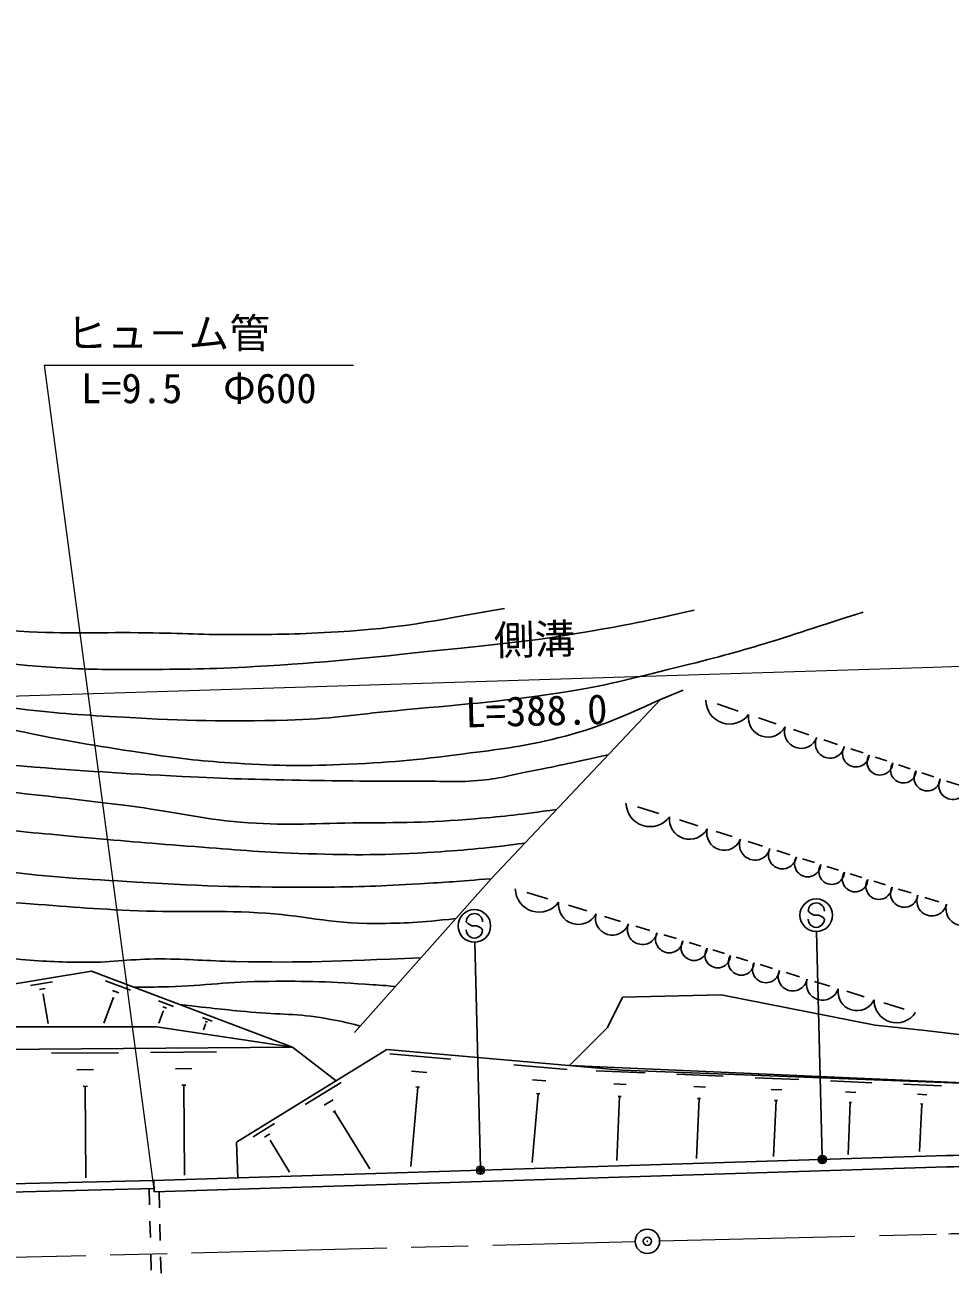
# Model space of a CAD drawing. Units: millimetres, scale not verified. Extents: x 0 to 700000, y -47500 to 447500.
# Drawn here: x 235706 to 292504, y 257876 to 334499 of the extents above; entities that cross this region are included whole.
import ezdxf
from ezdxf.enums import TextEntityAlignment as Align

# ---------------------------------------------------------------- set-up
doc = ezdxf.new("R2010")
doc.units = ezdxf.units.MM
doc.header["$LTSCALE"] = 1000
doc.header["$PDMODE"] = 32
doc.header["$PDSIZE"] = 500
doc.linetypes.add('CHAIN', pattern=[18.5, 12, -1.5, 3.5, -1.5])
for name, color, linetype, lineweight in [('M-STR-HTXT', 7, 'Continuous', 13), ('M-STR-STRC', 7, 'Continuous', 25), ('M-TTL-BAND', 7, 'Continuous', 25), ('S-TTL', 7, 'Continuous', 25)]:
    doc.layers.add(name, color=color, linetype=linetype, lineweight=lineweight)
doc.styles.add('@ＭＳ ゴシック', font='')
doc.styles.add('ＭＳ ゴシック', font='')
doc.styles.get('@ＭＳ ゴシック').set_extended_font_data('@MS Gothic')
doc.styles.get('ＭＳ ゴシック').set_extended_font_data('MS Gothic')

msp = doc.modelspace()

# ---------------------------------------------------------------- linework, layer by layer
at = {"layer": 'M-STR-HTXT'}
for p, q in [((236875, 313612), (243641, 262865)), ((236875, 313612), (255875, 313612)), ((230401, 293166), (291452, 295076))]:
    msp.add_line(p, q, dxfattribs=at)
msp.add_arc((283627, 610179), 315200, 271.42253, 284.78072, dxfattribs=at)
at = {"layer": 'M-STR-STRC'}
for p, q in [((283893, 279985), (283794, 280103)), ((284138, 279845), (283893, 279985)), ((284439, 279843), (284138, 279845)), ((284684, 279731), (284439, 279843)), ((284790, 279595), (284684, 279731)), ((262904, 279328), (262804, 279446)), ((263149, 279189), (262904, 279328)), ((263449, 279186), (263149, 279189)), ((263695, 279074), (263449, 279186)), ((263800, 278938), (263695, 279074)), ((263672, 264342), (263324, 278188)), ((284662, 264999), (284314, 278844))]:
    msp.add_line(p, q, dxfattribs=at)
for centre, radius in [((284289, 279844), 1000), ((263299, 279187), 1000), ((284665, 264849), 150), ((284665, 264849), 120), ((284665, 264849), 90), ((284665, 264849), 60), ((284665, 264849), 30), ((263676, 264192), 150), ((263676, 264192), 120), ((263676, 264192), 90), ((263676, 264192), 60), ((263676, 264192), 30)]:
    msp.add_circle(centre, radius, dxfattribs=at)
for centre, start, end in [((284294, 280099), 359.55488, 179.55488), ((263304, 279442), 359.55488, 179.55488), ((263300, 278942), 179.55488, 359.55488), ((284290, 279599), 179.55488, 359.55488)]:
    msp.add_arc(centre, 500, start, end, dxfattribs=at)
for p in [(263676, 264192), (284665, 264849)]:
    msp.add_point(p, dxfattribs=at)
at = {"layer": 'M-TTL-BAND', "color": 2, "linetype": 'CHAIN', "lineweight": 13}
for p, q in [((227437, 258657), (273173, 259806)), ((274672, 259843), (292416, 260289))]:
    msp.add_line(p, q, dxfattribs=at)
msp.add_arc((283627, 610179), 350000, 271.43895, 284.65794, dxfattribs=at)
at = {"layer": 'S-TTL'}
for p, q in [((276110, 293662), (274729, 293078)), ((274729, 293078), (264322, 282087)), ((278209, 292813), (279497, 292381)), ((280734, 291965), (281833, 291596)), ((282893, 291240), (283840, 290922)), ((284761, 290613), (285591, 290334)), ((286410, 290059), (287160, 289807)), ((287914, 289554), (288621, 289317)), ((289347, 289073), (290046, 288838)), ((290782, 288591), (291509, 288347)), ((292294, 288083), (293084, 287818)), ((273311, 286503), (274619, 286090)), ((275889, 285690), (277028, 285331)), ((278136, 284982), (279133, 284667)), ((280108, 284360), (280992, 284081)), ((281862, 283807), (282659, 283556)), ((283454, 283305), (284192, 283072)), ((284941, 282837), (285647, 282614)), ((264322, 282087), (255932, 272635)), ((286378, 282384), (287081, 282162)), ((266515, 281247), (267819, 280844)), ((287821, 281929), (288549, 281699)), ((289329, 281453), (290108, 281208)), ((269079, 280454), (270203, 280106)), ((290956, 280941), (291814, 280670)), ((271292, 279770), (272269, 279467)), ((273221, 279173), (274081, 278907)), ((274929, 278645), (275705, 278405)), ((276482, 278164), (277205, 277941)), ((277944, 277712), (278647, 277495)), ((279380, 277268), (280094, 277047)), ((280855, 276812), (281611, 276578)), ((239801, 276404), (231089, 274981)), ((252128, 271735), (239801, 276404)), ((282433, 276324), (283265, 276067)), ((236049, 275538), (237392, 275757)), ((236607, 275284), (236943, 275339)), ((240654, 275814), (242184, 275234)), ((241083, 275214), (241466, 275069)), ((284181, 275783), (285118, 275493)), ((286161, 275171), (287237, 274838)), ((236788, 274969), (236872, 274983)), ((236830, 274976), (237121, 273197)), ((241130, 274759), (240547, 273222)), ((241082, 274777), (241177, 274741)), ((243910, 274581), (244823, 274235)), ((272387, 274817), (271480, 272954)), ((278454, 274960), (272387, 274817)), ((287912, 273097), (278454, 274960)), ((288440, 274466), (289685, 274081)), ((244193, 273951), (243915, 273216)), ((244165, 273962), (244222, 273940)), ((244166, 274223), (244394, 274136)), ((246610, 273558), (247197, 273336)), ((218278, 272988), (243787, 272988)), ((243787, 272988), (252128, 271735)), ((246792, 273153), (246660, 272804)), ((246774, 273328), (246921, 273272)), ((246774, 273160), (246811, 273146)), ((271480, 272954), (269143, 270614)), ((290969, 272763), (287912, 273097)), ((297513, 271999), (290969, 272763)), ((252128, 271735), (222377, 271507)), ((237343, 271372), (241442, 271403)), ((243423, 271419), (247465, 271450)), ((257918, 271601), (248698, 265909)), ((254807, 269681), (252128, 271735)), ((272359, 270331), (257918, 271601)), ((258113, 271333), (261861, 271003)), ((265724, 270664), (268991, 270376)), ((269143, 270614), (299407, 269296)), ((238888, 270359), (239913, 270367)), ((244946, 270420), (245957, 270427)), ((259436, 270272), (260373, 270190)), ((266877, 269739), (267694, 269667)), ((270770, 270293), (273788, 270161)), ((299407, 269296), (272359, 270331)), ((275735, 270077), (278584, 269953)), ((280534, 269868), (283221, 269751)), ((239280, 269337), (239536, 269339)), ((239408, 269338), (239451, 263727)), ((245333, 269412), (245586, 269414)), ((245459, 269413), (245502, 263889)), ((252912, 268217), (255125, 269583)), ((259822, 269294), (259393, 264413)), ((259705, 269304), (259939, 269284)), ((271869, 269489), (272623, 269456)), ((276772, 269318), (277485, 269287)), ((281512, 269152), (282184, 269123)), ((285174, 269666), (287701, 269556)), ((286094, 268993), (286726, 268965)), ((289645, 269471), (291984, 269369)), ((254084, 268176), (254637, 268518)), ((267214, 268886), (266843, 264667)), ((267112, 268895), (267316, 268877)), ((272213, 268718), (272042, 264794)), ((272119, 268722), (272308, 268714)), ((277097, 268590), (276937, 264912)), ((277008, 268594), (277186, 268586)), ((281819, 268466), (281669, 265026)), ((281735, 268469), (281903, 268462)), ((286382, 268347), (286243, 265163)), ((286303, 268351), (286461, 268344)), ((290497, 268848), (291081, 268823)), ((290764, 268251), (290637, 265342)), ((290691, 268254), (290837, 268248)), ((254632, 267751), (254771, 267837)), ((254702, 267794), (256871, 264279)), ((249712, 266242), (251026, 267053)), ((248767, 263726), (248698, 265909)), ((250408, 266217), (250736, 266420)), ((250734, 265965), (250816, 266015)), ((250775, 265990), (251956, 264076)), ((243619, 263565), (292296, 265088)), ((243641, 262865), (292316, 264388)), ((227383, 263157), (243619, 263565)), ((227389, 262657), (243631, 263065)), ((243331, 263057), (243357, 262058)), ((243619, 263565), (243641, 262865)), ((243936, 262874), (243961, 261875)), ((243382, 261058), (243407, 260058)), ((243986, 260875), (244012, 259875)), ((243432, 259059), (243457, 258059)), ((244037, 258876), (244062, 257876))]:
    msp.add_line(p, q, dxfattribs=at)
at = {"layer": 'S-TTL', "color": 3}
msp.add_circle((273922, 259824), 750, dxfattribs=at)
at = {"layer": 'S-TTL'}
for centre, radius, start, end in [((278972, 293041), 1460, 179.75191, 323.11991), ((281325, 291977), 1200, 170.99046, 331.88136), ((283357, 291105), 1020, 162.52165, 340.35017), ((285134, 290382), 900, 155.06691, 347.80491), ((286726, 289771), 827, 149.36408, 353.50773), ((288203, 289236), 790, 146.02166, 356.85016), ((289637, 288747), 784, 145.40656, 357.46526), ((291101, 288280), 807, 147.58675, 355.28507), ((292670, 287813), 864, 152.32184, 350.54998), ((274086, 286760), 1479, 181.37218, 323.63631), ((276512, 285747), 1242, 173.72431, 331.28417), ((278641, 284895), 1070, 166.20096, 338.80753), ((280524, 284173), 947, 159.26701, 345.74147), ((282214, 283553), 864, 153.4241, 351.58438), ((283766, 283010), 812, 149.1353, 355.87319), ((285234, 282520), 786, 146.75573, 358.25275), ((286673, 282064), 784, 146.48557, 358.52291), ((288141, 281622), 804, 148.34762, 356.66086), ((267281, 281501), 1470, 181.41031, 324.21577), ((289693, 281179), 848, 152.185, 352.82348), ((269686, 280497), 1221, 173.21479, 332.41129), ((291388, 280723), 923, 157.67809, 347.3304), ((293285, 280242), 1034, 164.38509, 340.62339), ((271778, 279665), 1044, 165.21704, 340.40904), ((273618, 278969), 923, 157.9989, 347.62718), ((275266, 278377), 844, 152.17312, 353.45296), ((276785, 277861), 799, 148.27734, 357.34874), ((278237, 277394), 783, 146.68418, 358.9419), ((279688, 276955), 792, 147.54766, 358.07842), ((281201, 276524), 828, 150.78423, 354.84185), ((282844, 276087), 895, 156.08279, 349.54329), ((284683, 275630), 1003, 162.94714, 342.67894), ((286787, 275145), 1162, 170.776, 334.85008), ((289225, 274627), 1387, 178.96761, 326.65848), ((283627, 610179), 345200, 271.43895, 271.99903), ((283627, 610179), 345900, 271.4393, 271.99919)]:
    msp.add_arc(centre, radius, start, end, dxfattribs=at)
for points, knots in [([(106102, 334140), (109113, 331310), (109868, 330601), (112278, 328329), (114467, 326266), (115738, 325156), (117877, 323041), (119568, 321369), (120386, 320307), (122076, 318634), (123309, 317415), (124031, 316761), (125343, 315627), (127984, 313344), (129513, 312106), (132393, 310132), (134112, 308955), (135264, 308606), (137111, 307644), (140034, 306120), (141686, 305293), (144628, 303807), (146544, 302840), (147611, 302284), (149554, 301370), (153346, 299587), (155497, 298634), (159404, 297119), (162055, 296091), (163649, 295829), (166351, 294942), (170208, 293675), (172309, 292780), (176201, 291624), (178282, 291006), (179497, 290840), (181593, 290276), (183648, 289723), (184778, 289339), (186829, 288772), (191407, 287508), (194041, 287053), (198598, 285714), (200552, 285139), (201614, 284708), (203575, 284158), (206371, 283375), (207984, 283115), (210833, 282551), (212828, 282156), (213968, 282056), (215965, 281670), (217693, 281336), (218670, 281182), (220372, 280737), (224271, 279717), (226343, 278722), (230274, 277833), (232148, 277410), (233233, 277325), (235147, 277160), (236804, 277016), (237736, 276959), (239399, 276952), (241203, 276945), (242209, 277166), (244013, 277160), (245816, 277153), (246824, 277043), (248627, 277004), (253070, 276909), (254551, 277025), (260004, 277223)], [0, 0, 0, 0, 1, 1, 1, 2, 2, 2, 3, 3, 3, 4, 4, 4, 5, 5, 5, 6, 6, 6, 7, 7, 7, 8, 8, 8, 9, 9, 9, 10, 10, 10, 11, 11, 11, 12, 12, 12, 13, 13, 13, 14, 14, 14, 15, 15, 15, 16, 16, 16, 17, 17, 17, 18, 18, 18, 19, 19, 19, 20, 20, 20, 21, 21, 21, 22, 22, 22, 23, 23, 23, 24, 24, 24, 24]), ([(262145, 279635), (259844, 279384), (259123, 279347), (257181, 279337), (254364, 279322), (252813, 279859), (250000, 280000), (247138, 280143), (245528, 280002), (242665, 280115), (239866, 280225), (238303, 280376), (235510, 280581), (233058, 280761), (231686, 280879), (229237, 281100), (227150, 281288), (225972, 281321), (223897, 281618), (221350, 281983), (219918, 282203), (217417, 282810), (215063, 283382), (213793, 283886), (211455, 284521), (208327, 285371), (206547, 285746), (203419, 286595), (199336, 287704), (197081, 288441), (192999, 289550), (190619, 290196), (189266, 290482), (186881, 291105), (183517, 291985), (181636, 292493), (178275, 293387), (176756, 293791), (175885, 293949), (174387, 294423), (172884, 294899), (172064, 295233), (170602, 295823), (166901, 297318), (164907, 298344), (161218, 299867), (158837, 300850), (157417, 301185), (155049, 302200), (151526, 303710), (149609, 304683), (146132, 306296), (144003, 307283), (142748, 307713), (140688, 308836), (137874, 310370), (136196, 311104), (133638, 313035), (131862, 314376), (131014, 315309), (129335, 316768), (126539, 319197), (124901, 320477), (122180, 322989), (120307, 324719), (119298, 325731), (117462, 327500), (114647, 330212), (113771, 331086), (110308, 334499)], [0, 0, 0, 0, 1, 1, 1, 2, 2, 2, 3, 3, 3, 4, 4, 4, 5, 5, 5, 6, 6, 6, 7, 7, 7, 8, 8, 8, 9, 9, 9, 10, 10, 10, 11, 11, 11, 12, 12, 12, 13, 13, 13, 14, 14, 14, 15, 15, 15, 16, 16, 16, 17, 17, 17, 18, 18, 18, 19, 19, 19, 20, 20, 20, 21, 21, 21, 22, 22, 22, 23, 23, 23, 23]), ([(121040, 327863), (122911, 326041), (123419, 325565), (124980, 324130), (127273, 322022), (128522, 320788), (130994, 318894), (133570, 316919), (135106, 315932), (137837, 314176), (140524, 312447), (142082, 311557), (144888, 310028), (148782, 307906), (151050, 306876), (155069, 305003), (157933, 303667), (159597, 303050), (162514, 301837), (166803, 300054), (169229, 299114), (173557, 297430), (175570, 296648), (176706, 296231), (178742, 295512), (183295, 293904), (185893, 293142), (190510, 291728), (193465, 290822), (195143, 290390), (198131, 289602), (202286, 288506), (204608, 287854), (208811, 286958), (214525, 285739), (217776, 285304), (223534, 284314), (227721, 283594), (230050, 283067), (234266, 282551), (237493, 282156), (239316, 282075), (242561, 281877), (246969, 281609), (249447, 281551), (253863, 281566), (256234, 281574), (257562, 281638), (259929, 281774), (261646, 281872), (262207, 281911), (264322, 282087)], [0, 0, 0, 0, 1, 1, 1, 2, 2, 2, 3, 3, 3, 4, 4, 4, 5, 5, 5, 6, 6, 6, 7, 7, 7, 8, 8, 8, 9, 9, 9, 10, 10, 10, 11, 11, 11, 12, 12, 12, 13, 13, 13, 14, 14, 14, 15, 15, 15, 16, 16, 16, 17, 17, 17, 17]), ([(266379, 284260), (263550, 283911), (262739, 283833), (260395, 283692), (257323, 283507), (255591, 283539), (252515, 283640), (250020, 283722), (248627, 283867), (246138, 284055), (243484, 284255), (241998, 284381), (239347, 284625), (236895, 284851), (235518, 284952), (233074, 285247), (230211, 285592), (228613, 285840), (225764, 286284), (222737, 286755), (221054, 287092), (218039, 287632), (213864, 288379), (211504, 288697), (207359, 289602), (202206, 290727), (199375, 291599), (194243, 292816), (192345, 293266), (191237, 293342), (189369, 293905), (185108, 295190), (182729, 295961), (178586, 297586), (175823, 298670), (174311, 299364), (171587, 300541), (168116, 302041), (166183, 302906), (162722, 304429), (160149, 305561), (158681, 306136), (156138, 307333), (151155, 309676), (148266, 310818), (143488, 313554), (139715, 315714), (137731, 317145), (134156, 319619), (131781, 321263), (131003, 321813), (128142, 323922)], [0, 0, 0, 0, 1, 1, 1, 2, 2, 2, 3, 3, 3, 4, 4, 4, 5, 5, 5, 6, 6, 6, 7, 7, 7, 8, 8, 8, 9, 9, 9, 10, 10, 10, 11, 11, 11, 12, 12, 12, 13, 13, 13, 14, 14, 14, 15, 15, 15, 16, 16, 16, 17, 17, 17, 17]), ([(152094, 311843), (154112, 310497), (154738, 310129), (156501, 309147), (159280, 307600), (160990, 307028), (163914, 305777), (168191, 303948), (170573, 302874), (174957, 301319), (178386, 300102), (180386, 299659), (183874, 298623), (186786, 297758), (188432, 297325), (191340, 296445), (194932, 295359), (196938, 294727), (200516, 293594), (203336, 292700), (204868, 292040), (207722, 291261), (209485, 290780), (210489, 290566), (212284, 290224), (214257, 289849), (215377, 289724), (217365, 289446), (220417, 289020), (222134, 288830), (225193, 288461), (227742, 288155), (229175, 288025), (231726, 287736), (235959, 287256), (238338, 287053), (242561, 286491), (245056, 286159), (246429, 285770), (248938, 285558), (251622, 285331), (253140, 285475), (255833, 285506), (258771, 285540), (260423, 285513), (263350, 285766), (265307, 285935), (265978, 286005), (268347, 286338)], [0, 0, 0, 0, 1, 1, 1, 2, 2, 2, 3, 3, 3, 4, 4, 4, 5, 5, 5, 6, 6, 6, 7, 7, 7, 8, 8, 8, 9, 9, 9, 10, 10, 10, 11, 11, 11, 12, 12, 12, 13, 13, 13, 14, 14, 14, 15, 15, 15, 16, 16, 16, 16]), ([(167416, 306466), (170535, 305149), (171367, 304802), (173931, 303814), (176723, 302739), (178300, 302168), (181138, 301220), (184090, 300233), (185765, 299746), (188748, 298856), (191822, 297939), (193563, 297492), (196647, 296608), (199148, 295891), (200532, 295432), (203046, 294763), (207048, 293698), (209319, 293216), (213366, 292341), (216099, 291750), (217648, 291505), (220400, 291015), (223881, 290396), (225832, 290041), (229336, 289574), (231780, 289248), (233164, 289196), (235621, 288997), (239422, 288689), (241555, 288555), (245364, 288363), (248199, 288220), (249790, 288180), (252629, 288132), (255466, 288085), (257055, 288063), (259893, 288075), (261402, 288081), (262255, 287977), (263756, 288132), (264986, 288260), (265655, 288473), (266869, 288709), (268693, 289063), (269276, 289199), (271523, 289693)], [0, 0, 0, 0, 1, 1, 1, 2, 2, 2, 3, 3, 3, 4, 4, 4, 5, 5, 5, 6, 6, 6, 7, 7, 7, 8, 8, 8, 9, 9, 9, 10, 10, 10, 11, 11, 11, 12, 12, 12, 13, 13, 13, 14, 14, 14, 15, 15, 15, 15]), ([(274729, 293078), (271895, 291824), (270973, 291371), (268426, 290727), (266365, 290206), (265172, 290074), (263064, 289804), (260148, 289431), (258506, 289232), (255569, 289113), (252891, 289004), (251383, 289005), (248708, 289170), (246606, 289300), (245429, 289434), (243346, 289747), (240340, 290198), (238655, 290459), (235678, 291073), (234683, 291278), (234140, 291459), (233142, 291649), (231599, 291943), (230720, 292020), (229164, 292226), (226779, 292541), (225431, 292623), (223052, 292975), (220645, 293331), (219329, 293719), (216941, 294186), (211246, 295301), (208012, 295716), (202355, 297011), (196076, 298448), (193971, 299096), (186442, 301335)], [0, 0, 0, 0, 1, 1, 1, 2, 2, 2, 3, 3, 3, 4, 4, 4, 5, 5, 5, 6, 6, 6, 7, 7, 7, 8, 8, 8, 9, 9, 9, 10, 10, 10, 11, 11, 11, 12, 12, 12, 12]), ([(195897, 300470), (200364, 299311), (201538, 299000), (205180, 298164), (208434, 297418), (210271, 297059), (213539, 296377), (217521, 295546), (219741, 295025), (223744, 294301), (228273, 293483), (230822, 293077), (235390, 292514), (237879, 292208), (239286, 292140), (241790, 291995), (245702, 291769), (247903, 291736), (251821, 291822), (254420, 291879), (255864, 292152), (258452, 292399), (262398, 292775), (264620, 292911), (268541, 293494), (271368, 293915), (272913, 294376), (275690, 295051), (280232, 296155), (281737, 296703), (287163, 298452)], [0, 0, 0, 0, 1, 1, 1, 2, 2, 2, 3, 3, 3, 4, 4, 4, 5, 5, 5, 6, 6, 6, 7, 7, 7, 8, 8, 8, 9, 9, 9, 10, 10, 10, 10]), ([(276785, 298568), (273671, 297862), (272794, 297688), (270213, 297242), (266635, 296624), (264599, 296470), (260988, 296089), (256627, 295628), (254182, 295359), (249804, 295109), (247037, 294951), (245483, 294933), (242712, 294936), (240707, 294937), (239581, 294907), (237581, 295051), (232764, 295397), (230081, 295803), (225301, 296492), (219639, 297308), (217755, 297711), (210887, 299087)], [0, 0, 0, 0, 1, 1, 1, 2, 2, 2, 3, 3, 3, 4, 4, 4, 5, 5, 5, 6, 6, 6, 7, 7, 7, 7]), ([(219247, 298971), (222926, 298448), (223913, 298316), (226915, 297991), (230442, 297609), (232423, 297400), (235967, 297242), (238779, 297116), (240359, 297223), (243173, 297184), (245403, 297153), (246651, 297056), (248881, 297069), (251247, 297083), (252574, 297091), (254935, 297242), (258952, 297498), (260361, 297833), (265139, 298683)], [0, 0, 0, 0, 1, 1, 1, 2, 2, 2, 3, 3, 3, 4, 4, 4, 5, 5, 5, 6, 6, 6, 6]), ([(258448, 275469), (257561, 275551), (257320, 275561), (256597, 275610), (254110, 275776), (252710, 275814), (250218, 275778), (247822, 275744), (246488, 275477), (244092, 275441), (243421, 275431), (243198, 275422), (242373, 275430)], [0, 0, 0, 0, 1, 1, 1, 2, 2, 2, 3, 3, 3, 4, 4, 4, 4]), ([(245209, 274356), (247321, 274119), (247866, 274059), (249572, 273895), (251370, 273723), (252403, 273827), (254180, 273502), (255011, 273350), (255313, 273298), (256293, 273042)], [0, 0, 0, 0, 1, 1, 1, 2, 2, 2, 3, 3, 3, 3])]:
    msp.add_open_spline(points, degree=3, knots=knots, dxfattribs=at)
at = {"layer": 'S-TTL', "color": 3}
msp.add_point((273922, 259824), dxfattribs=at)

# ---------------------------------------------------------------- texts
at = {"layer": 'M-STR-HTXT', "style": 'ＭＳ ゴシック'}
msp.add_text('ヒュ－ム管', height=1833, dxfattribs=at).set_placement((238250, 314112), align=Align.BOTTOM_LEFT)
msp.add_text('L=9.5\u3000Φ600', height=1833, dxfattribs=at).set_placement((246375, 313112), align=Align.TOP_CENTER)
msp.add_text('側溝', height=1833, rotation=1.439, dxfattribs=at).set_placement((267029, 295312), align=Align.BOTTOM_CENTER)
at = {"layer": 'M-STR-HTXT', "style": '@ＭＳ ゴシック'}
msp.add_text('L=388.0', height=1833, rotation=1.439, dxfattribs=at).set_placement((267079, 293313), align=Align.TOP_CENTER)

doc.saveas('drawing.dxf')
